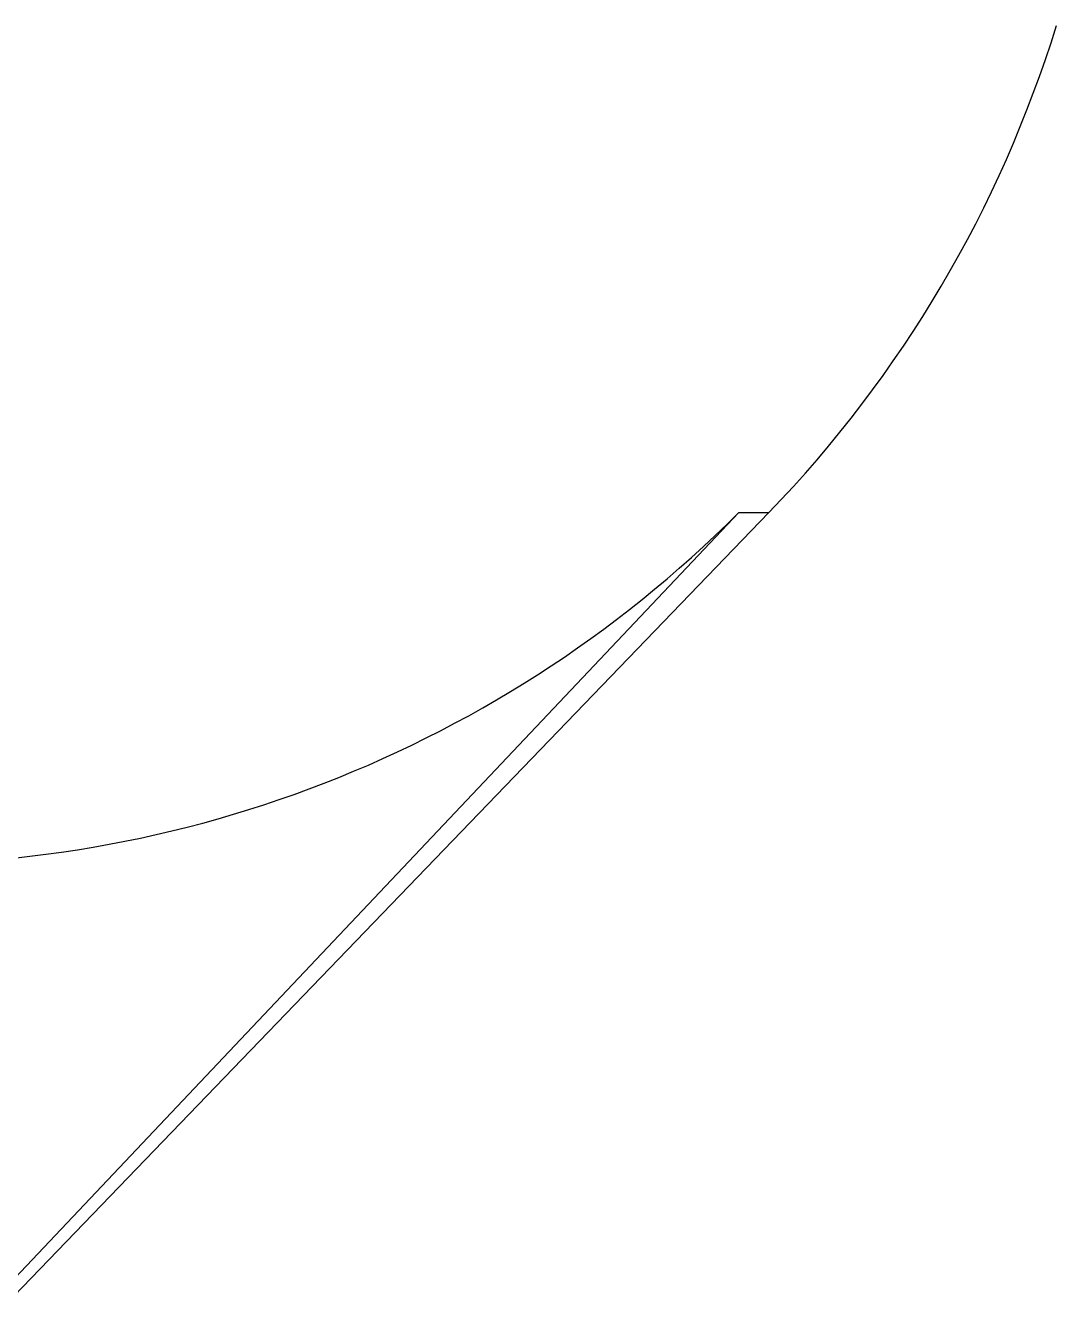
# Model space of a CAD drawing. Extents: x -12 to 116, y -14 to 98.
# Drawn here: x 58.66 to 65.42, y 29.63 to 38.03 of the extents above; entities that cross this region are included whole.
import ezdxf

# ---------------------------------------------------------------- set-up
doc = ezdxf.new("R2010")
doc.units = 0
doc.layers.get('0').update_dxf_attribs({"linetype": 'CONTINUOUS'})

msp = doc.modelspace()

# ---------------------------------------------------------------- linework, layer by layer
at = {"color": 7, "linetype": 'CONTINUOUS'}
for p, q in [((63.3366, 34.8323), (58.42, 29.6339)), ((58.5252, 29.6339), (63.5353, 34.8323)), ((63.3366, 34.8323), (63.5353, 34.8323))]:
    msp.add_line(p, q, dxfattribs=at)
for radius, start, end in [(8, 316.05585, 342.85741), (7.8581, 265.83835, 315.05062)]:
    msp.add_arc((57.7752, 40.3839), radius, start, end, dxfattribs=at)

doc.saveas('drawing.dxf')
